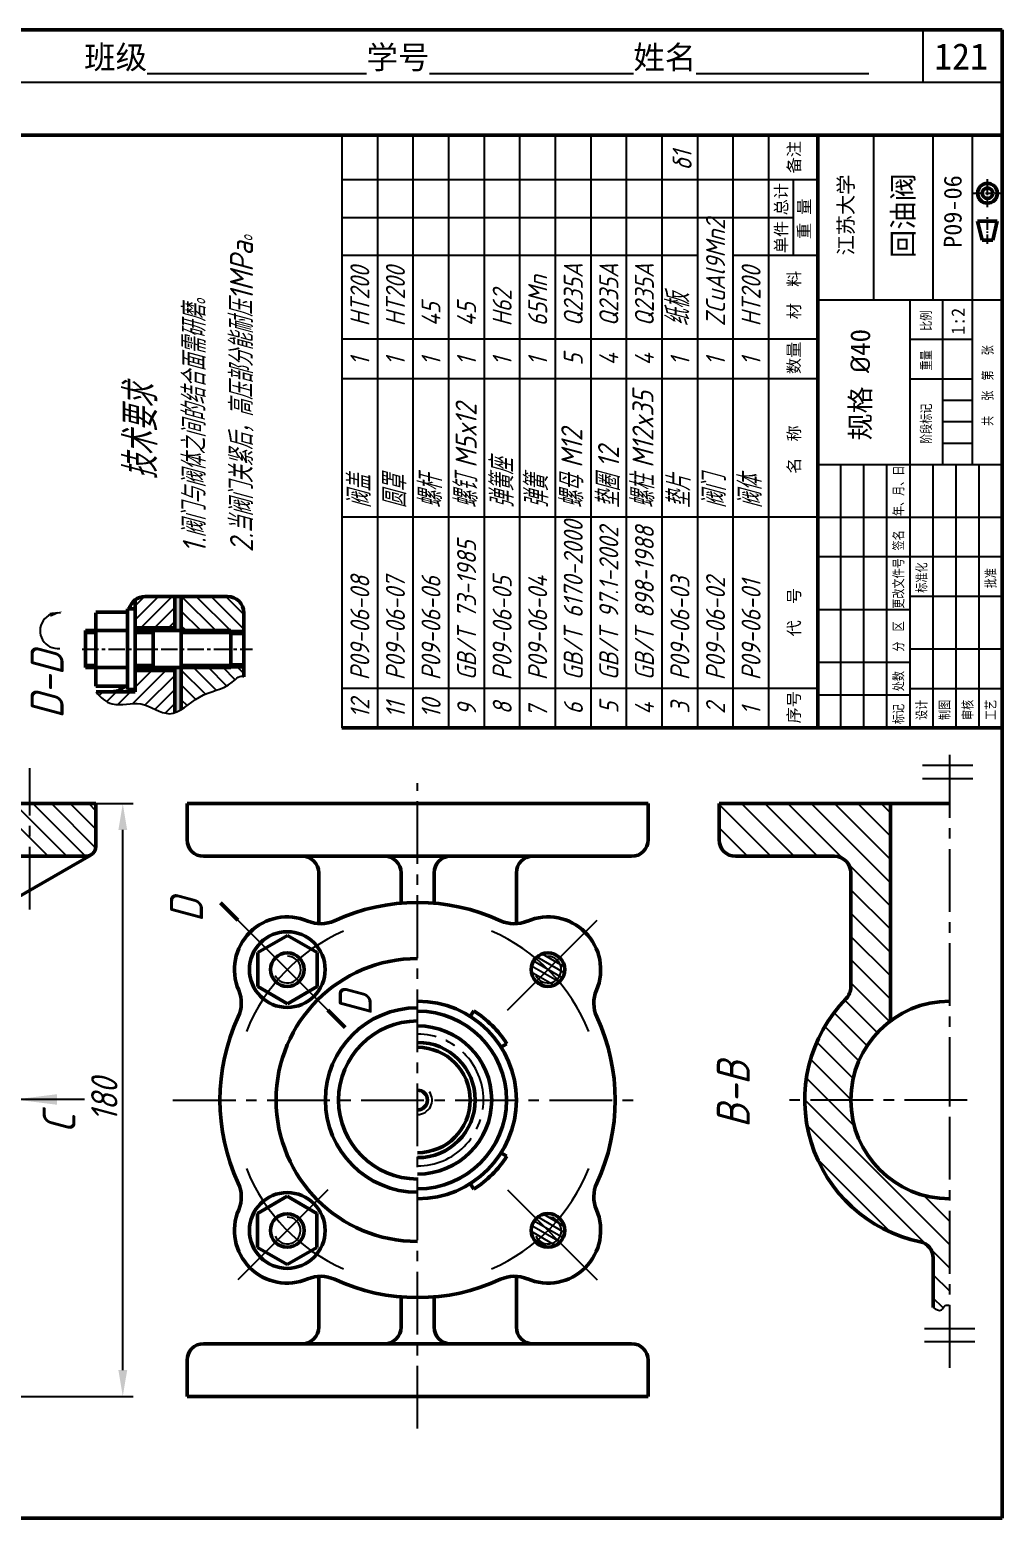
# Model space of a CAD drawing. Header units: millimetres. Extents: x 0 to 322, y 0 to 226.
# Drawn here: x 174.3 to 322, y 0 to 226 of the extents above; entities that cross this region are included whole.
import ezdxf

# ---------------------------------------------------------------- set-up
doc = ezdxf.new("R2010")
doc.units = ezdxf.units.MM
doc.header["$LTSCALE"] = 0.5
doc.linetypes.add('CENTER', pattern=[2, 1.25, -0.25, 0.25, -0.25])
doc.linetypes.add('CENTER2', pattern=[28.575, 19.05, -3.175, 3.175, -3.175])
for name, color, linetype in [('1', 7, 'CENTER'), ('点画线层', 7, 'CENTER2'), ('细实线层', 7, 'Continuous')]:
    doc.layers.add(name, color=color, linetype=linetype)
doc.layers.add('PV-59', color=7, linetype='Continuous', lineweight=50)
doc.layers.add('粗实线层', color=7, linetype='Continuous', lineweight=50)
doc.styles.get("Standard").update_dxf_attribs({"font": 'gbeitc.shx', "height": 4, "bigfont": 'gbcbig.shx'})
doc.styles.add('宋体', font='SimSun.ttf', dxfattribs={"height": 3})
pattern_1 = [(150, (300.90456, -35.0322), (-0.396875, -0.6874077), [])]

msp = doc.modelspace()

# ---------------------------------------------------------------- hatches: boundary and pattern name
h = msp.add_hatch(color=256)
h.paths.add_polyline_path([(197.36, 139.96), (196.36, 139.96), (196.36, 134.77), (197.36, 134.77)])
edge = h.paths.add_edge_path()
edge.add_spline(control_points=[(196.36, 122.29), (196.69, 122.4), (197.03, 122.57), (197.36, 122.77)], knot_values=[14.250151, 14.250151, 14.250151, 14.250151, 15.417334, 15.417334, 15.417334, 15.417334], degree=3, periodic=0)
edge.add_line((197.36, 122.77), (197.36, 129.15))
edge.add_line((197.36, 129.15), (196.36, 129.15))
edge.add_line((196.36, 129.15), (196.36, 122.29))
h = msp.add_hatch()
h.set_pattern_fill('ANSI31', color=256, scale=0.5, angle=90, style=0)
h.set_pattern_definition([(135, (7.325, 0), (-1.122532, -1.122532), [])])
h.paths.add_polyline_path([(197.36, 139.96), (197.36, 134.77), (204.86, 134.77), (206.86, 134.77), (206.86, 137.46, 0.414214), (204.36, 139.96)])
h.paths.add_polyline_path([(206.86, 134.34), (206.86, 134.77), (204.86, 134.77), (204.86, 134.34)])
h.paths.add_polyline_path([(206.86, 129.15), (206.86, 129.59), (204.86, 129.59), (204.86, 129.15)])
edge = h.paths.add_edge_path()
edge.add_spline(control_points=[(197.36, 122.77), (198.26, 123.33), (200.72, 125.55), (204.33, 125.77), (206.32, 128.16), (206.86, 127.76)], knot_values=[15.417334, 15.417334, 15.417334, 15.417334, 18.612156, 24.164932, 26.488849, 26.488849, 26.488849, 26.488849], degree=3, periodic=0)
edge.add_line((206.86, 127.76), (206.86, 129.15))
edge.add_line((206.86, 129.15), (204.86, 129.15))
edge.add_line((204.86, 129.15), (197.36, 129.15))
edge.add_line((197.36, 129.15), (197.36, 122.77))
h = msp.add_hatch()
h.set_pattern_fill('ANSI31', color=256, scale=0.25, angle=105, style=0)
h.set_pattern_definition(pattern_1)
edge = h.paths.add_edge_path()
edge.add_arc((253.02, 83.3), 2.55, 90, 450)
msp.add_hatch(color=256).paths.add_polyline_path([(172.07, 63.58), (178.47, 62.78), (178.47, 64.38)], flags=0)
h = msp.add_hatch()
h.set_pattern_fill('ANSI31', color=256, scale=0.25, angle=105, style=0)
h.set_pattern_definition(pattern_1)
edge = h.paths.add_edge_path()
edge.add_arc((253.03, 43.7), 2.55, 90, 450)

# ---------------------------------------------------------------- linework, layer by layer
at = {"lineweight": 50}
for p, q in [((322, 226), (0, 226)), ((322, 0), (322, 226)), ((322, 210), (0, 210)), ((294, 210), (294, 120)), ((322, 210), (322, 110)), ((294, 120), (221.72, 120)), ((294, 120), (322, 120)), ((0, 0), (322, 0))]:
    msp.add_line(p, q, dxfattribs=at)
for p, q in [((310, 218), (310, 226)), ((322, 218), (0, 218)), ((221.72, 210), (221.72, 120)), ((227.12, 210), (227.12, 120)), ((232.52, 210), (232.52, 120)), ((237.92, 210), (237.92, 120)), ((243.32, 210), (243.32, 120)), ((248.72, 210), (248.72, 120)), ((254.12, 210), (254.12, 120)), ((259.52, 210), (259.52, 120)), ((264.92, 210), (264.92, 120)), ((270.32, 210), (270.32, 120)), ((275.72, 210), (275.72, 120)), ((281.12, 210), (281.12, 120)), ((286.52, 210), (286.52, 120)), ((302.5, 185), (302.5, 210)), ((311.5, 185), (311.5, 210)), ((317.5, 160), (317.5, 210)), ((290.26, 203.22), (290.26, 191.71)), ((317.5, 185), (317.5, 190.38)), ((317.5, 185), (317.5, 190.38)), ((294, 185), (322, 185)), ((308, 120), (308, 185)), ((313, 160), (313, 185)), ((308, 179), (317.5, 179)), ((308, 173), (317.5, 173)), ((313, 169.75), (317.5, 169.75)), ((313, 166.5), (317.5, 166.5)), ((313, 163.25), (317.5, 163.25)), ((294, 160), (322, 160)), ((297.5, 120), (297.5, 160)), ((301, 120), (301, 160)), ((304.5, 120), (304.5, 160)), ((311.5, 120), (311.5, 160)), ((315, 120), (315, 160)), ((318.5, 120), (318.5, 160)), ((294, 152), (322, 152)), ((294, 146), (322, 146)), ((190.36, 136.43), (193.89, 139.96)), ((190.36, 138.55), (191.76, 139.96)), ((191.22, 135.21), (195.97, 139.96)), ((193.3, 135.21), (196.36, 138.27)), ((294, 138), (308, 138)), ((308, 140), (322, 140)), ((195.41, 135.21), (196.36, 136.16)), ((184.36, 134.34), (182.82, 134.34)), ((193.09, 134.34), (190.36, 134.34)), ((204.86, 134.34), (197.36, 134.34)), ((204.86, 134.77), (206.86, 134.77)), ((308, 132), (322, 132)), ((184.36, 129.59), (182.82, 129.59)), ((193.09, 129.59), (190.36, 129.59)), ((204.86, 129.59), (197.36, 129.59)), ((204.86, 129.15), (206.86, 129.15)), ((294, 130), (308, 130)), ((190, 123.71), (195, 128.71)), ((190.36, 128.31), (190.76, 128.71)), ((190.36, 126.19), (192.88, 128.71)), ((191.89, 123.48), (196.36, 127.95)), ((184.86, 124.93), (185.42, 125.49)), ((186.04, 124), (187.54, 125.49)), ((187.72, 123.55), (189.66, 125.49)), ((193.38, 122.84), (196.36, 125.83)), ((294, 125), (308, 125)), ((308, 126), (322, 126)), ((194.9, 122.24), (196.36, 123.7)), ((194.9, 122.24), (196.36, 123.7)), ((177.16, 100.5), (169.16, 108.5)), ((179.99, 100.5), (171.99, 108.5)), ((182.82, 100.5), (174.82, 108.5)), ((184.35, 101.79), (177.64, 108.5)), ((184.37, 104.61), (180.47, 108.5)), ((184.37, 107.43), (183.3, 108.5)), ((290.4, 100.5), (282.4, 108.5)), ((293.93, 100.5), (285.93, 108.5)), ((297.87, 100.1), (289.47, 108.5)), ((305.02, 96.49), (293.01, 108.5)), ((305.02, 100.03), (296.54, 108.5)), ((305.02, 103.56), (300.08, 108.5)), ((305.02, 107.1), (303.61, 108.5)), ((286.86, 100.5), (279.02, 108.35)), ((283.33, 100.5), (279.02, 104.81)), ((305.02, 92.95), (298.62, 99.35)), ((305.02, 89.42), (299.02, 95.42)), ((219.58, 77.15), (205.93, 90.8)), ((246.88, 77.15), (260.52, 90.8)), ((305.02, 85.88), (299.02, 91.88)), ((305.02, 82.35), (299.02, 88.35)), ((305.02, 78.81), (299.02, 84.81)), ((304.89, 75.4), (299.02, 81.28)), ((303.04, 73.72), (298.09, 78.67)), ((300.24, 69.44), (295.05, 74.64)), ((301.48, 71.74), (296.46, 76.76)), ((299.38, 66.77), (293.85, 72.3)), ((299.02, 63.6), (292.91, 69.71)), ((299.55, 59.53), (292.27, 66.81)), ((182.68, 63.58), (172.07, 63.58)), ((314.02, 41.53), (292.02, 63.53)), ((310.43, 41.57), (292.36, 59.65)), ((305.07, 43.4), (293.92, 54.56)), ((219.58, 49.85), (205.93, 36.2)), ((246.88, 49.85), (260.52, 36.2)), ((314.02, 45.06), (310.04, 49.04)), ((314.02, 37.99), (311.08, 40.93)), ((314.02, 34.46), (311.52, 36.96)), ((312.96, 31.98), (311.52, 33.42))]:
    msp.add_line(p, q)
for centre, radius, start, end in [((178.62, 134.76), 2.71, 81.62, 275.9407), ((233.23, 63.5), 28, 113.6462, 158.1579), ((233.23, 63.5), 28, 21.8421, 66.3538), ((233.23, 63.5), 28, 201.8421, 246.3538), ((233.23, 63.5), 28, 293.6462, 338.1579)]:
    msp.add_arc(centre, radius, start, end)
msp.add_open_spline([(184.41, 125.49), (185.01, 124.62), (187.23, 122.88), (191.37, 124.56), (195.87, 120.74), (200.04, 125.51), (204.33, 125.77), (206.32, 128.16), (206.86, 127.76)], degree=3, knots=[1.400633, 1.400633, 1.400633, 1.400633, 4.404414, 8.743987, 13.336511, 18.612156, 24.164932, 26.488849, 26.488849, 26.488849, 26.488849])
msp.add_solid([(177.34, 137.49), (179.36, 137.67), (177.5, 136.85)])
at = {"layer": '1', "ltscale": 4}
msp.add_line((182.29, 131.96), (208.15, 131.96), dxfattribs=at)
at = {"layer": 'PV-59'}
for p, q in [((196.36, 135.21), (190.36, 135.21)), ((196.36, 128.71), (190.36, 128.71))]:
    msp.add_line(p, q, dxfattribs=at)
at = {"layer": '点画线层', "ltscale": 0.125}
for p, q in [((317.66, 201.18), (321.72, 201.18)), ((319.76, 199.09), (319.76, 203.31))]:
    msp.add_line(p, q, dxfattribs=at)
at = {"layer": '点画线层', "ltscale": 0.15}
msp.add_line((319.76, 193.49), (319.76, 197.54), dxfattribs=at)
at = {"layer": '点画线层'}
for p, q in [((314.02, 63.5), (314.02, 116.72)), ((174.37, 92.42), (174.37, 113.88)), ((233.23, 13.62), (233.23, 111.59)), ((196.09, 63.5), (267.02, 63.5)), ((316.69, 63.5), (289.05, 63.5)), ((314.02, 22.84), (314.02, 63.5))]:
    msp.add_line(p, q, dxfattribs=at)
msp.add_arc((233.23, 63.5), 10, 270, 90, dxfattribs=at)
at = {"layer": '粗实线层'}
for p, q in [((321.25, 196.92), (318.26, 196.92)), ((318.95, 194.04), (318.26, 196.92)), ((320.56, 194.04), (321.25, 196.92)), ((320.56, 194.04), (318.95, 194.04)), ((189.2, 138.09), (189.2, 125.84)), ((190.36, 138.09), (189.2, 138.09)), ((190.36, 139.46), (190.36, 125.49)), ((196.36, 139.96), (191.86, 139.96)), ((196.36, 139.96), (196.36, 134.77)), ((204.36, 139.96), (196.36, 139.96)), ((197.36, 122.77), (197.36, 139.96)), ((184.36, 137.58), (189.2, 137.58)), ((184.36, 137.46), (184.36, 126.35)), ((206.86, 127.76), (206.86, 137.46)), ((182.82, 134.77), (189.2, 134.77)), ((182.82, 134.77), (182.82, 129.15)), ((190.36, 134.77), (204.86, 134.77)), ((193.09, 134.77), (193.09, 129.15)), ((204.86, 129.15), (204.86, 134.77)), ((204.86, 134.34), (206.86, 134.34)), ((182.82, 129.15), (189.2, 129.15)), ((190.36, 129.15), (204.86, 129.15)), ((196.36, 129.15), (196.36, 122.29)), ((204.86, 129.59), (206.86, 129.59)), ((184.36, 126.35), (189.2, 126.35)), ((190.36, 125.49), (184.41, 125.49)), ((190.36, 125.84), (189.2, 125.84)), ((114.37, 108.5), (184.37, 108.5)), ((184.37, 102), (184.37, 108.5)), ((233.23, 108.5), (198.23, 108.5)), ((198.23, 108.5), (198.23, 103)), ((233.23, 108.5), (268.23, 108.5)), ((268.23, 108.5), (268.23, 103)), ((314.02, 108.5), (279.02, 108.5)), ((279.02, 108.5), (279.02, 103)), ((314.02, 108.5), (305.02, 108.5)), ((305.02, 108.5), (305.02, 75.5)), ((183.62, 100.7), (169.37, 92.5)), ((182.87, 100.5), (169.37, 100.5)), ((200.73, 100.5), (233.23, 100.5)), ((265.73, 100.5), (233.23, 100.5)), ((281.52, 100.5), (296.52, 100.5)), ((218.23, 90.27), (218.23, 98)), ((230.73, 98), (230.73, 93.4)), ((235.73, 98), (235.73, 93.4)), ((248.23, 90.27), (248.23, 98)), ((299.02, 98), (299.02, 80.65)), ((205.93, 90.8), (203.29, 93.44)), ((213.46, 88.5), (208.96, 85.9)), ((213.46, 88.5), (217.96, 85.9)), ((208.96, 80.71), (208.96, 85.9)), ((217.96, 80.71), (217.96, 85.9)), ((213.46, 78.11), (208.96, 80.71)), ((213.46, 78.11), (217.96, 80.71)), ((222.22, 74.51), (219.58, 77.15)), ((241.24, 76.18), (241.77, 77.03)), ((245.91, 71.51), (246.75, 72.04)), ((245.91, 55.49), (246.75, 54.96)), ((241.24, 50.82), (241.77, 49.97)), ((213.44, 48.89), (208.94, 46.29)), ((213.44, 48.89), (217.94, 46.29)), ((208.94, 41.09), (208.94, 46.29)), ((217.94, 41.09), (217.94, 46.29)), ((213.44, 38.5), (208.94, 41.09)), ((213.44, 38.5), (217.94, 41.09)), ((311.52, 31.98), (311.52, 39.52)), ((218.23, 29), (218.23, 36.73)), ((248.23, 29), (248.23, 36.73)), ((230.73, 29), (230.73, 33.6)), ((235.73, 29), (235.73, 33.6)), ((200.73, 26.5), (233.23, 26.5)), ((265.73, 26.5), (233.23, 26.5)), ((198.23, 18.5), (198.23, 24)), ((268.23, 18.5), (268.23, 24)), ((233.23, 18.5), (198.23, 18.5)), ((233.23, 18.5), (268.23, 18.5))]:
    msp.add_line(p, q, dxfattribs=at)
for centre, radius in [((319.76, 201.18), 1.5), ((319.76, 201.18), 0.806), ((213.44, 83.31), 5.75), ((213.46, 83.3), 2.55), ((253.02, 83.3), 2.55), ((213.44, 43.69), 5.75), ((213.44, 43.69), 2.55), ((253.03, 43.7), 2.55)]:
    msp.add_circle(centre, radius, dxfattribs=at)
for centre, radius, start, end in [((191.86, 137.46), 2.5, 90, 165.5553), ((204.36, 137.46), 2.5, 0, 90), ((186.86, 127.99), 2.5, 270, 318.7512), ((182.87, 102), 1.5, 270, 0), ((200.73, 103), 2.5, 180, 270), ((265.73, 103), 2.5, 270, 0), ((281.52, 103), 2.5, 180, 270), ((215.73, 98), 2.5, 0, 90), ((228.23, 98), 2.5, 0, 90), ((238.23, 98), 2.5, 90, 180), ((250.73, 98), 2.5, 90, 180), ((296.52, 98), 2.5, 0, 90), ((233.23, 63.5), 30, 65.1531, 114.8469), ((213.43, 83.3), 8, 66.9394, 203.0606), ((218.52, 95.26), 5, 246.9394, 294.8469), ((247.93, 95.26), 5, 245.1531, 293.0606), ((253.03, 83.3), 8, 336.9394, 113.0606), ((233.23, 63.5), 21.48, 90, 270), ((201.47, 78.21), 5, 335.1531, 23.0606), ((264.99, 78.21), 5, 156.9394, 204.8469), ((296.52, 80.65), 2.5, 315.5846, 0), ((233.23, 63.5), 14, 90, 270), ((233.23, 63.5), 15, 270, 90), ((233.23, 63.5), 13.5, 270, 90), ((233.23, 63.5), 16, 45, 57.7217), ((314.02, 63.5), 22, 135.5847, 258.2243), ((314.02, 63.5), 15, 90, 270), ((233.23, 63.5), 30, 155.1531, 204.8469), ((233.23, 63.5), 12, 90, 270), ((233.23, 63.5), 11.25, 270, 90), ((233.23, 63.5), 16, 32.2783, 45), ((233.23, 63.5), 30, 335.1531, 24.8469), ((233.23, 63.5), 8.75, 270, 90), ((233.23, 63.5), 8, 270, 90), ((233.23, 63.5), 1.5, 270, 90), ((233.23, 63.5), 16, 315, 327.7217), ((233.23, 63.5), 16, 302.2783, 315), ((201.47, 48.79), 5, 336.9394, 24.8469), ((264.99, 48.79), 5, 155.1531, 203.0606), ((213.43, 43.7), 8, 156.9394, 293.0606), ((253.03, 43.7), 8, 246.9394, 23.0606), ((309.02, 39.52), 2.5, 360, 78.2243), ((218.52, 31.74), 5, 65.1531, 113.0606), ((233.23, 63.5), 30, 245.1531, 294.8469), ((247.93, 31.74), 5, 66.9394, 114.8469), ((215.73, 29), 2.5, 270, 0), ((228.23, 29), 2.5, 270, 0), ((238.23, 29), 2.5, 180, 270), ((250.73, 29), 2.5, 180, 270), ((200.73, 24), 2.5, 90, 180), ((265.73, 24), 2.5, 0, 90)]:
    msp.add_arc(centre, radius, start, end, dxfattribs=at)
at = {"layer": '细实线层', "color": 0}
for p, q in [((294, 203.22), (221.72, 203.22)), ((290.26, 197.47), (221.72, 197.47)), ((275.72, 191.71), (221.72, 191.71)), ((294, 191.71), (281.12, 191.71)), ((294, 179), (221.72, 179)), ((294, 173), (221.72, 173)), ((294, 152), (221.72, 152)), ((294, 126), (221.72, 126))]:
    msp.add_line(p, q, dxfattribs=at)
at = {"layer": '细实线层'}
for p, q in [((309.87, 114.34), (317.54, 114.34)), ((309.87, 112.34), (317.54, 112.34)), ((156.54, 108.5), (190.07, 108.5)), ((188.47, 22.5), (188.47, 104.5)), ((310.18, 28.83), (317.85, 28.83)), ((310.18, 26.83), (317.85, 26.83)), ((158.37, 18.5), (190.07, 18.5))]:
    msp.add_line(p, q, dxfattribs=at)
for centre, radius, start, end in [((213.46, 83.3), 2.03, 205.5873, 90), ((253.02, 83.3), 2.03, 205.5873, 90), ((233.23, 63.5), 2.2, 270, 34.4666), ((213.44, 43.69), 2.03, 205.5873, 90), ((253.03, 43.69), 2.03, 205.5873, 90)]:
    msp.add_arc(centre, radius, start, end, dxfattribs=at)
msp.add_open_spline([(311.52, 31.98), (311.86, 31.71), (312.84, 31.2), (313.18, 32.46), (313.8, 32.36), (314.02, 32.3)], degree=3, knots=[0, 0, 0, 0, 2.685114, 4.515895, 5.901227, 5.901227, 5.901227, 5.901227], dxfattribs=at)
for points in [[(187.8, 104.5), (189.14, 104.5), (188.47, 108.5)], [(187.8, 22.5), (189.14, 22.5), (188.47, 18.5)]]:
    msp.add_solid(points, dxfattribs=at)

# ---------------------------------------------------------------- texts
at = {"style": '宋体'}
for s, height, p in [('班级%%U              %%U学号%%U             %%U姓名%%U           ', 3.5, (182.61, 220.07)), ('121', 4, (311.67, 219.96))]:
    msp.add_text(s, height=height, dxfattribs=at).set_placement(p)
for s, height, p in [('δ1', 2.88, (274.84, 204.64)), ('ZCuAl9Mn2', 2.88, (279.91, 180.97)), ('2.当阀门关紧后，高压部分能耐压1MPa。', 3.5, (208.25, 146.66)), ('HT200', 2.88, (225.91, 180.97)), ('HT200', 2.88, (231.31, 180.97)), ('Q235A', 2.88, (258.31, 180.97)), ('Q235A', 2.88, (263.71, 180.97)), ('Q235A', 2.88, (269.11, 180.97)), ('HT200', 2.88, (285.31, 180.97)), ('65Mn', 2.88, (252.91, 180.97)), ('1.阀门与阀体之间的结合面需研磨。', 3.5, (201.08, 146.53)), ('H62', 2.88, (247.51, 180.97)), ('纸板', 3.5, (274.51, 180.97)), ('45', 2.88, (236.71, 180.97)), ('45', 2.88, (242.11, 180.97)), ('1', 2.88, (225.91, 175.01)), ('1', 2.88, (231.31, 175.01)), ('1', 2.88, (236.71, 175.01)), ('1', 2.88, (242.11, 175.01)), ('1', 2.88, (247.51, 175.01)), ('1', 2.88, (252.91, 175.01)), ('5', 2.88, (258.31, 175.01)), ('4', 2.88, (263.71, 175.01)), ('4', 2.88, (269.11, 175.01)), ('1', 2.88, (274.51, 175.01)), ('1', 2.88, (279.91, 175.01)), ('1', 2.88, (285.31, 175.01)), ('技术要求', 5, (193.71, 157.69)), ('M5x12', 3.2, (242.2, 159.5)), ('M12x35', 3.2, (269.05, 159.5)), ('M12', 3.2, (258.25, 159.5)), ('12', 3.2, (263.83, 159.5)), ('弹簧座', 3.5, (247.82, 153.35)), ('阀盖', 3.5, (226.15, 153.35)), ('圆罩', 3.5, (231.55, 153.35)), ('螺杆', 3.5, (236.95, 153.35)), ('螺钉', 3.5, (242.35, 153.35)), ('弹簧', 3.5, (253.07, 153.35)), ('螺母', 3.5, (258.4, 153.35)), ('垫圈', 3.5, (263.98, 153.35)), ('螺柱', 3.5, (269.2, 153.35)), ('垫片', 3.5, (274.69, 153.35)), ('阀门', 3.5, (280.05, 153.35)), ('阀体', 3.5, (285.5, 153.35)), ('GB/T 6170-2000', 2.88, (258.31, 127.23)), ('GB/T 97.1-2002', 2.88, (263.71, 127.23)), ('GB/T 898-1988', 2.88, (269.11, 127.23)), ('GB/T 73-1985', 2.88, (242.11, 127.23)), ('P09-06-08', 2.88, (225.91, 127.23)), ('P09-06-07', 2.88, (231.31, 127.23)), ('P09-06-06', 2.88, (236.71, 127.23)), ('P09-06-05', 2.88, (247.51, 127.23)), ('P09-06-04', 2.88, (252.91, 127.23)), ('P09-06-03', 2.88, (274.51, 127.23)), ('P09-06-02', 2.88, (279.91, 127.23)), ('P09-06-01', 2.88, (285.31, 127.23)), ('12', 2.88, (225.93, 121.5)), ('11', 2.88, (231.33, 121.5)), ('10', 2.88, (236.73, 121.5)), ('8', 2.88, (247.53, 122.04)), ('5', 2.88, (263.73, 122.17)), ('3', 2.88, (274.51, 122.17)), ('9', 2.88, (242.13, 121.84)), ('7', 2.88, (252.93, 121.58)), ('6', 2.88, (258.33, 122.04)), ('4', 2.88, (269.13, 121.97)), ('2', 2.88, (279.91, 122.11)), ('1', 2.88, (285.31, 121.95)), ('D', 5, (200.64, 90.48)), ('D', 5, (226.26, 76.25)), ('B-B', 5, (283.66, 59.28)), ('C', 5, (181.3, 58.39))]:
    msp.add_text(s, height=height, rotation=90).set_placement(p)
for s, height, p in [('备注', 1.8, (291.29, 204.18)), ('江苏大学', 2.25, (299.39, 191.74)), ('回油阀', 3.15, (308.51, 191.33)), ('P09-06', 2.7, (315.83, 192.89)), ('总计', 1.8, (289.34, 197.82)), ('重 量', 1.8, (292.82, 194.23)), ('单件', 1.8, (289.34, 192.08)), ('材  料', 1.8, (291.29, 182.06)), ('1:2', 2, (316.29, 179.69)), ('数量', 1.8, (291.26, 173.72)), ('名  称', 1.8, (291.29, 158.58)), ('代  号', 1.8, (291.29, 133.89)), ('序号', 1.8, (291.26, 120.68))]:
    msp.add_text(s, height=height, rotation=90, dxfattribs=at).set_placement(p)
at = {"style": '宋体', "width": 0.75}
for s, p in [('比例', (311.19, 180.28)), ('重量', (311.19, 174.28)), ('共   张  第   张', (320.53, 165.85)), ('阶段标记', (311.19, 163.11)), ('年、月、日', (306.99, 152.16)), ('签名', (306.99, 146.94)), ('更改文件号', (306.99, 138.1)), ('标准化', (310.49, 140.52)), ('批准', (320.99, 141.2)), ('分  区', (306.99, 131.58)), ('处数', (306.99, 125.57)), ('标记', (306.99, 120.57)), ('设计', (310.49, 121.2)), ('制图', (313.99, 121.2)), ('审核', (317.49, 121.2)), ('工艺', (320.99, 121.2))]:
    msp.add_text(s, height=1.5, rotation=90, dxfattribs=at).set_placement(p)
at = {"insert": (298.94, 163.66), "char_height": 3, "width": 20.1336, "attachment_point": 1, "rotation": 90, "style": '宋体'}
msp.add_mtext('规格 {\\fISOCPEUR|b0|i0|c0|p34;%%C}40', dxfattribs=at)
at = {"insert": (174.47, 121.39), "char_height": 5, "attachment_point": 1, "rotation": 90}
msp.add_mtext_dynamic_manual_height_columns('D-D', width=42.4763, gutter_width=17.5, heights=[16.95], dxfattribs=at)
at = {"layer": '细实线层', "insert": (185.67, 63.5), "char_height": 4, "attachment_point": 5, "rotation": 90}
msp.add_mtext('180', dxfattribs=at)

doc.saveas('drawing.dxf')
